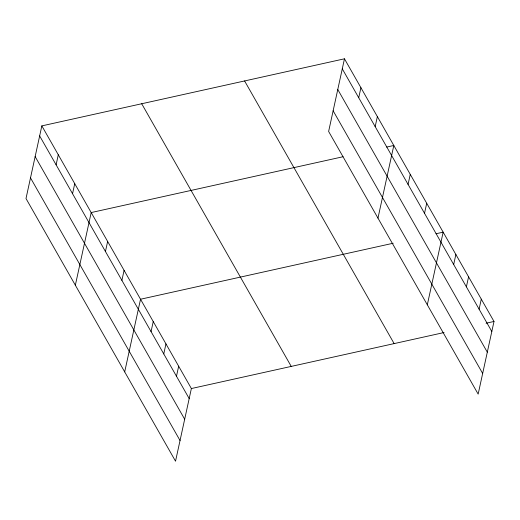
<?xml version="1.0" encoding="UTF-8"?>
<svg xmlns="http://www.w3.org/2000/svg" width="520" height="520" viewBox="0 0 520 520"><rect width="100%" height="100%" fill="white"/><g stroke="black" fill="none" stroke-linecap="round" stroke-linejoin="round"><path stroke-width="0.78" d="M41.841 125.885L26 198.53L175.533 461.195L191.373 388.544L41.841 125.885L344.468 58.806L494 321.471L478.16 394.115L328.627 131.456L344.468 58.806M56.102 164.814L58.286 154.778M72.547 193.707L74.737 183.671M75.348 285.207L91.189 212.563L343.083 156.728M105.45 251.492L107.634 241.456M121.895 280.384L124.085 270.348M124.696 371.885L140.53 299.24L393.224 243.23M151.053 331.604L153.244 321.568M163.767 353.932L165.952 343.896M176.475 376.253L178.666 366.216M358.722 97.734L360.913 87.698M375.174 126.627L377.364 116.591M377.969 218.133L393.809 145.483L386.678 147.069M408.07 184.411L410.26 174.375M424.522 213.304L426.712 203.268M427.317 304.811L443.157 232.161L436.026 233.747M453.681 264.524L455.871 254.488M466.388 286.851L468.579 276.815M479.102 309.179L481.293 299.143M191.373 388.544L444.067 332.534M486.076 323.226L494 321.471M342.277 68.841L491.81 331.5M337.772 89.505L487.305 352.163M333.132 110.792L482.664 373.451M244.595 80.945L394.134 343.603M141.707 103.753L291.239 366.412M39.65 135.922L189.189 398.58M35.145 156.585L184.685 419.244M30.505 177.873L180.044 440.531"/></g></svg>
